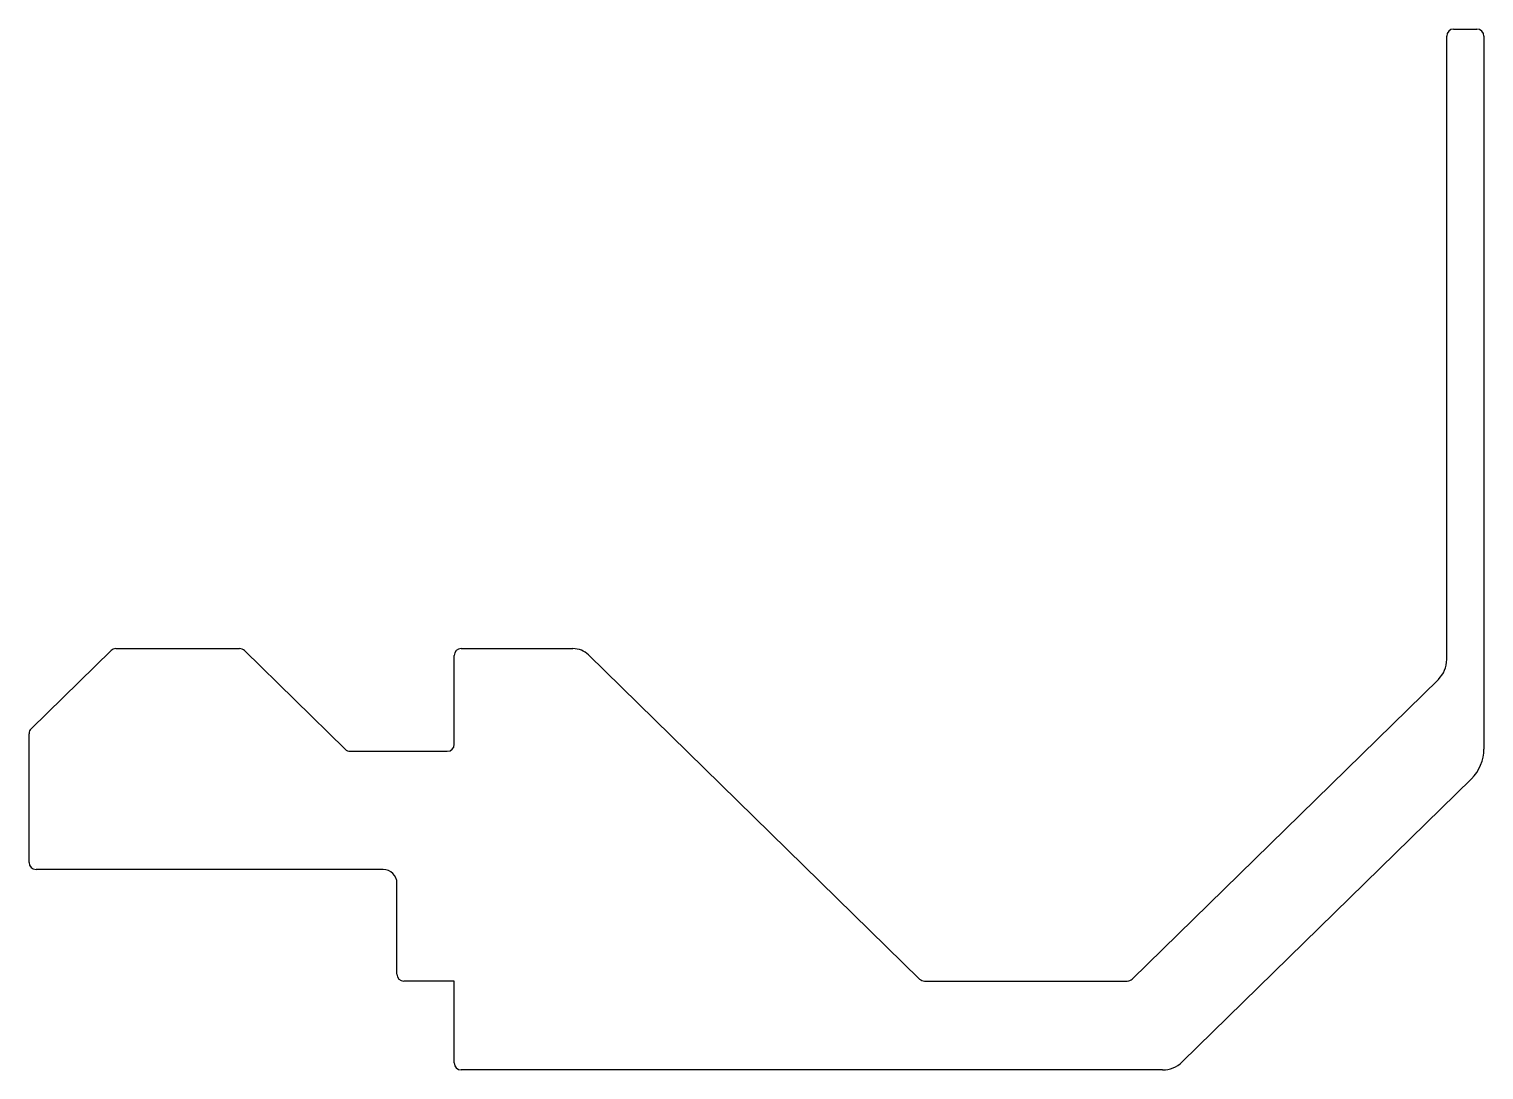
# Model space of a CAD drawing. Extents: x 1.6 to 54, y 0.8 to 38.3.
import ezdxf

# ---------------------------------------------------------------- set-up
doc = ezdxf.new("R2010")
doc.units = 0
doc.layers.get('0').update_dxf_attribs({"linetype": 'CONTINUOUS'})

msp = doc.modelspace()

# ---------------------------------------------------------------- linework, layer by layer
for p, q in [((52.902, 38.344), (53.742, 38.344)), ((52.652, 15.63), (52.652, 38.094)), ((53.992, 38.094), (53.992, 12.406)), ((1.652, 13.137), (4.528, 15.952)), ((4.703, 16.024), (9.159, 16.024)), ((9.334, 15.952), (12.966, 12.396)), ((16.895, 12.575), (16.895, 15.774)), ((17.145, 16.024), (21.172, 16.024)), ((21.732, 15.795), (33.663, 4.115)), ((41.32, 4.115), (52.352, 14.915)), ((1.577, 8.318), (1.577, 12.958)), ((13.141, 12.325), (16.645, 12.325)), ((53.541, 11.335), (43.117, 1.13)), ((14.331, 8.068), (1.827, 8.068)), ((14.831, 4.294), (14.831, 7.568)), ((16.895, 4.044), (15.081, 4.044)), ((16.895, 1.094), (16.895, 4.044)), ((33.838, 4.044), (41.145, 4.044)), ((42.417, 0.844), (17.145, 0.844))]:
    msp.add_line(p, q)
for centre, radius, start, end in [((52.902, 38.094), 0.25, 90, 180), ((53.742, 38.094), 0.25, 0, 90), ((4.703, 15.774), 0.25, 90, 134.3911), ((9.159, 15.774), 0.25, 45.6089, 90), ((17.145, 15.774), 0.25, 90, 180), ((21.172, 15.224), 0.8, 45.6089, 90), ((51.652, 15.63), 1, 314.3911, 360), ((1.827, 12.958), 0.25, 134.3911, 180), ((13.141, 12.575), 0.25, 225.6089, 270), ((16.645, 12.575), 0.25, 270, 0), ((52.492, 12.406), 1.5, 314.3911, 360), ((1.827, 8.318), 0.25, 180, 270), ((14.331, 7.568), 0.5, 0, 90), ((15.081, 4.294), 0.25, 180, 270), ((33.838, 4.294), 0.25, 225.6089, 270), ((41.145, 4.294), 0.25, 270, 314.3911), ((17.145, 1.094), 0.25, 180, 270), ((42.417, 1.844), 1, 270, 314.3911)]:
    msp.add_arc(centre, radius, start, end)

doc.saveas('drawing.dxf')
